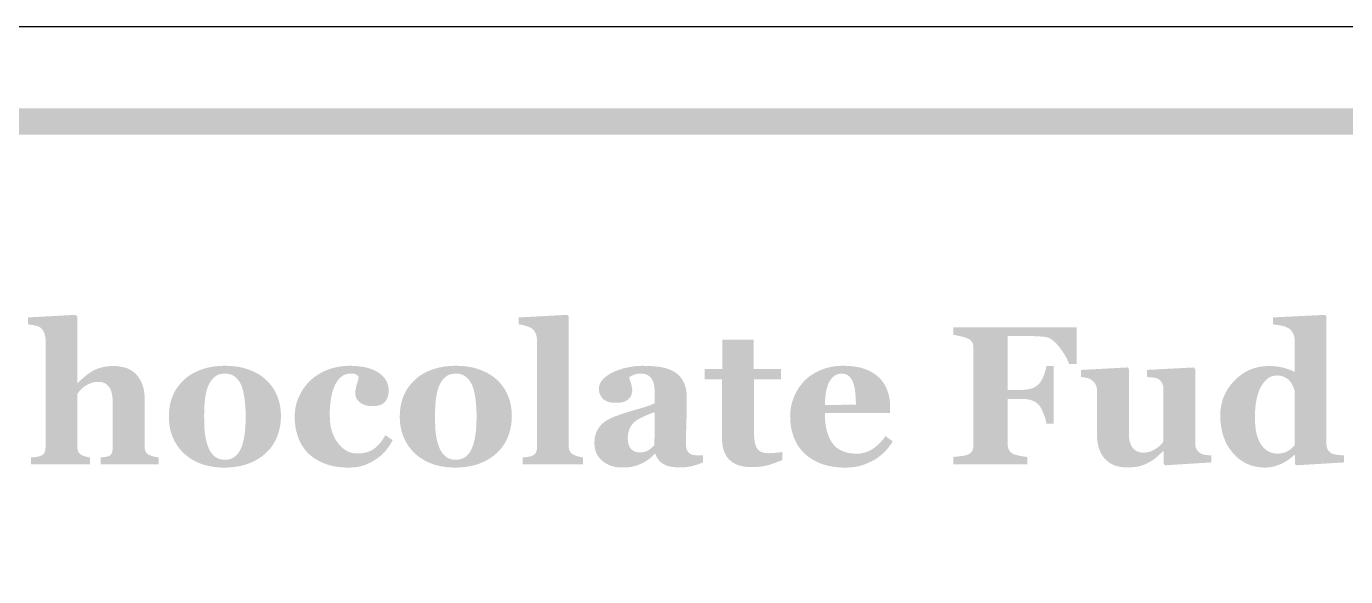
# Model space of a CAD drawing. Header units: millimetres. Extents: x 6 to 594, y 82 to 394.
# Drawn here: x 362.75 to 382.76, y 171.5 to 179.84 of the extents above; entities that cross this region are included whole.
import ezdxf

# ---------------------------------------------------------------- set-up
doc = ezdxf.new("R2010")
doc.units = ezdxf.units.MM
doc.layers.add('CUT', color=1, linetype='Continuous')
doc.layers.add('RASTER', color=7, linetype='Continuous')

msp = doc.modelspace()

# ---------------------------------------------------------------- hatches: boundary and pattern name
at = {"layer": 'RASTER'}
h = msp.add_hatch(color=7, dxfattribs=at)
h.paths.add_polyline_path([(347.2, 176.4), (347.234, 176.916), (347.338, 177.363), (347.509, 177.741), (347.75, 178.05), (348.059, 178.291), (348.438, 178.463), (348.884, 178.566), (349.4, 178.6), (406.6, 178.6), (407.116, 178.566), (407.563, 178.463), (407.941, 178.291), (408.25, 178.05), (408.491, 177.741), (408.663, 177.363), (408.766, 176.916), (408.8, 176.4), (408.8, 163.2), (408.766, 162.684), (408.662, 162.238), (408.491, 161.859), (408.25, 161.55), (407.941, 161.309), (407.563, 161.138), (407.116, 161.034), (406.6, 161), (349.4, 161), (348.884, 161.034), (348.438, 161.138), (348.059, 161.309), (347.75, 161.55), (347.509, 161.859), (347.338, 162.238), (347.234, 162.684), (347.2, 163.2)])
h.paths.add_polyline_path([(347.6, 176.4), (347.6, 163.2), (347.628, 162.778), (347.713, 162.413), (347.853, 162.103), (348.05, 161.85), (348.303, 161.653), (348.612, 161.513), (348.978, 161.428), (349.4, 161.4), (406.6, 161.4), (407.022, 161.428), (407.388, 161.513), (407.697, 161.653), (407.95, 161.85), (408.147, 162.103), (408.287, 162.413), (408.372, 162.778), (408.4, 163.2), (408.4, 176.4), (408.372, 176.822), (408.287, 177.188), (408.147, 177.497), (407.95, 177.75), (407.697, 177.947), (407.388, 178.088), (407.022, 178.172), (406.6, 178.2), (349.4, 178.2), (348.978, 178.172), (348.612, 178.088), (348.303, 177.947), (348.05, 177.75), (347.853, 177.497), (347.713, 177.188), (347.628, 176.822), (347.6, 176.4)])
for points in [[(364.76, 173.2), (363.878, 173.2), (363.878, 173.307), (363.886, 173.308), (363.893, 173.308), (363.902, 173.309), (363.91, 173.31), (363.919, 173.311), (363.928, 173.312), (363.937, 173.313), (363.947, 173.314), (363.957, 173.315), (363.966, 173.317), (363.974, 173.318), (363.981, 173.32), (363.988, 173.322), (363.995, 173.324), (364.001, 173.326), (364.006, 173.329), (364.013, 173.333), (364.02, 173.338), (364.026, 173.343), (364.032, 173.349), (364.037, 173.355), (364.041, 173.361), (364.045, 173.368), (364.049, 173.376), (364.052, 173.384), (364.054, 173.393), (364.056, 173.403), (364.058, 173.414), (364.06, 173.426), (364.061, 173.438), (364.061, 173.452), (364.061, 173.467), (364.061, 174.152), (364.06, 174.189), (364.058, 174.223), (364.053, 174.255), (364.047, 174.284), (364.039, 174.311), (364.03, 174.336), (364.018, 174.358), (364.005, 174.378), (363.99, 174.395), (363.974, 174.41), (363.956, 174.423), (363.937, 174.434), (363.916, 174.442), (363.894, 174.448), (363.87, 174.451), (363.844, 174.452), (363.83, 174.452), (363.816, 174.451), (363.802, 174.45), (363.788, 174.448), (363.774, 174.446), (363.761, 174.443), (363.748, 174.439), (363.735, 174.435), (363.723, 174.43), (363.71, 174.425), (363.698, 174.419), (363.685, 174.413), (363.673, 174.407), (363.661, 174.399), (363.649, 174.392), (363.636, 174.384), (363.626, 174.376), (363.616, 174.369), (363.607, 174.361), (363.598, 174.354), (363.59, 174.346), (363.582, 174.339), (363.575, 174.331), (363.568, 174.324), (363.562, 174.316), (363.556, 174.309), (363.55, 174.301), (363.545, 174.295), (363.539, 174.288), (363.534, 174.282), (363.53, 174.275), (363.525, 174.269), (363.525, 173.483), (363.525, 173.47), (363.526, 173.457), (363.527, 173.445), (363.528, 173.434), (363.53, 173.424), (363.533, 173.414), (363.535, 173.405), (363.538, 173.397), (363.542, 173.389), (363.546, 173.382), (363.552, 173.375), (363.557, 173.368), (363.564, 173.362), (363.571, 173.356), (363.579, 173.35), (363.588, 173.345), (363.594, 173.342), (363.6, 173.339), (363.607, 173.336), (363.614, 173.333), (363.621, 173.33), (363.629, 173.327), (363.637, 173.324), (363.646, 173.322), (363.655, 173.319), (363.664, 173.317), (363.673, 173.315), (363.681, 173.313), (363.69, 173.311), (363.699, 173.309), (363.707, 173.308), (363.716, 173.307), (363.716, 173.2), (362.825, 173.2), (362.825, 173.307), (362.834, 173.308), (362.844, 173.308), (362.853, 173.309), (362.862, 173.31), (362.872, 173.311), (362.881, 173.312), (362.89, 173.313), (362.899, 173.314), (362.908, 173.315), (362.916, 173.317), (362.925, 173.318), (362.933, 173.32), (362.941, 173.322), (362.948, 173.324), (362.956, 173.326), (362.963, 173.329), (362.974, 173.334), (362.984, 173.339), (362.994, 173.344), (363.002, 173.35), (363.01, 173.357), (363.016, 173.364), (363.022, 173.371), (363.026, 173.379), (363.03, 173.388), (363.034, 173.397), (363.037, 173.407), (363.039, 173.418), (363.041, 173.429), (363.042, 173.441), (363.043, 173.453), (363.043, 173.467), (363.043, 175.1), (363.043, 175.112), (363.042, 175.124), (363.04, 175.136), (363.038, 175.148), (363.035, 175.161), (363.031, 175.174), (363.026, 175.186), (363.021, 175.2), (363.015, 175.212), (363.009, 175.224), (363.002, 175.235), (362.995, 175.246), (362.987, 175.255), (362.978, 175.264), (362.969, 175.272), (362.96, 175.279), (362.952, 175.283), (362.943, 175.288), (362.934, 175.292), (362.924, 175.296), (362.913, 175.299), (362.901, 175.303), (362.888, 175.306), (362.875, 175.309), (362.861, 175.311), (362.848, 175.314), (362.835, 175.316), (362.822, 175.318), (362.81, 175.319), (362.798, 175.321), (362.786, 175.322), (362.775, 175.323), (362.775, 175.429), (363.503, 175.468), (363.525, 175.444), (363.525, 174.436), (363.531, 174.436), (363.545, 174.449), (363.558, 174.461), (363.571, 174.472), (363.584, 174.484), (363.596, 174.495), (363.608, 174.506), (363.62, 174.516), (363.631, 174.526), (363.643, 174.536), (363.655, 174.547), (363.668, 174.557), (363.681, 174.567), (363.695, 174.577), (363.709, 174.587), (363.725, 174.597), (363.74, 174.608), (363.755, 174.616), (363.77, 174.625), (363.786, 174.633), (363.803, 174.64), (363.821, 174.648), (363.84, 174.655), (363.861, 174.661), (363.882, 174.668), (363.904, 174.674), (363.926, 174.679), (363.949, 174.683), (363.972, 174.686), (363.996, 174.689), (364.02, 174.691), (364.045, 174.692), (364.07, 174.693), (364.128, 174.691), (364.181, 174.684), (364.231, 174.674), (364.278, 174.659), (364.321, 174.639), (364.36, 174.616), (364.395, 174.588), (364.427, 174.556), (364.455, 174.521), (364.479, 174.483), (364.5, 174.442), (364.516, 174.399), (364.529, 174.352), (364.539, 174.303), (364.544, 174.252), (364.546, 174.198), (364.546, 173.48), (364.546, 173.467), (364.547, 173.454), (364.548, 173.442), (364.55, 173.431), (364.552, 173.421), (364.555, 173.411), (364.558, 173.402), (364.562, 173.393), (364.567, 173.386), (364.572, 173.378), (364.578, 173.371), (364.585, 173.364), (364.593, 173.358), (364.602, 173.352), (364.612, 173.347), (364.622, 173.342), (364.629, 173.339), (364.636, 173.336), (364.643, 173.334), (364.65, 173.331), (364.658, 173.329), (364.665, 173.326), (364.673, 173.324), (364.681, 173.322), (364.689, 173.319), (364.698, 173.317), (364.707, 173.315), (364.717, 173.314), (364.727, 173.312), (364.737, 173.31), (364.749, 173.308), (364.76, 173.307)], [(371.195, 173.2), (370.277, 173.2), (370.277, 173.307), (370.286, 173.308), (370.296, 173.308), (370.305, 173.309), (370.314, 173.31), (370.323, 173.311), (370.333, 173.312), (370.342, 173.313), (370.351, 173.314), (370.359, 173.315), (370.368, 173.317), (370.376, 173.318), (370.384, 173.32), (370.392, 173.322), (370.4, 173.324), (370.407, 173.326), (370.414, 173.329), (370.426, 173.334), (370.436, 173.339), (370.445, 173.344), (370.454, 173.35), (370.461, 173.357), (370.468, 173.364), (370.473, 173.371), (370.478, 173.379), (370.482, 173.388), (370.485, 173.397), (370.488, 173.407), (370.491, 173.418), (370.493, 173.429), (370.494, 173.441), (370.495, 173.453), (370.495, 173.467), (370.495, 175.09), (370.495, 175.103), (370.493, 175.117), (370.492, 175.13), (370.489, 175.143), (370.486, 175.156), (370.482, 175.169), (370.477, 175.181), (370.472, 175.193), (370.466, 175.204), (370.46, 175.215), (370.453, 175.225), (370.446, 175.235), (370.438, 175.244), (370.429, 175.252), (370.421, 175.259), (370.411, 175.265), (370.404, 175.27), (370.395, 175.275), (370.385, 175.28), (370.375, 175.284), (370.363, 175.289), (370.351, 175.293), (370.337, 175.298), (370.323, 175.302), (370.308, 175.306), (370.294, 175.31), (370.28, 175.313), (370.267, 175.316), (370.254, 175.318), (370.242, 175.32), (370.23, 175.322), (370.218, 175.323), (370.218, 175.429), (370.955, 175.468), (370.977, 175.444), (370.977, 173.486), (370.977, 173.472), (370.978, 173.46), (370.979, 173.448), (370.982, 173.437), (370.984, 173.426), (370.988, 173.416), (370.991, 173.406), (370.996, 173.398), (371.001, 173.39), (371.007, 173.382), (371.013, 173.375), (371.021, 173.368), (371.029, 173.361), (371.038, 173.355), (371.047, 173.35), (371.057, 173.345), (371.065, 173.342), (371.072, 173.339), (371.08, 173.336), (371.087, 173.333), (371.095, 173.33), (371.103, 173.327), (371.111, 173.324), (371.119, 173.322), (371.127, 173.319), (371.136, 173.317), (371.145, 173.315), (371.154, 173.313), (371.164, 173.311), (371.174, 173.309), (371.184, 173.308), (371.195, 173.307)], [(378.676, 174.723), (378.563, 174.723), (378.552, 174.754), (378.538, 174.785), (378.522, 174.817), (378.504, 174.849), (378.485, 174.881), (378.463, 174.914), (378.439, 174.948), (378.413, 174.982), (378.386, 175.014), (378.36, 175.043), (378.334, 175.067), (378.308, 175.088), (378.283, 175.105), (378.258, 175.118), (378.233, 175.127), (378.209, 175.132), (378.197, 175.134), (378.185, 175.135), (378.172, 175.136), (378.157, 175.138), (378.142, 175.139), (378.126, 175.14), (378.109, 175.141), (378.092, 175.142), (378.073, 175.143), (378.056, 175.144), (378.038, 175.145), (378.021, 175.146), (378.005, 175.146), (377.988, 175.147), (377.972, 175.147), (377.957, 175.147), (377.633, 175.147), (377.633, 174.331), (377.84, 174.331), (377.861, 174.331), (377.882, 174.332), (377.902, 174.334), (377.922, 174.336), (377.94, 174.339), (377.958, 174.342), (377.975, 174.346), (377.992, 174.351), (378.008, 174.356), (378.023, 174.362), (378.038, 174.37), (378.053, 174.378), (378.067, 174.388), (378.08, 174.398), (378.094, 174.409), (378.106, 174.422), (378.115, 174.432), (378.124, 174.443), (378.133, 174.456), (378.142, 174.471), (378.151, 174.487), (378.16, 174.504), (378.169, 174.523), (378.177, 174.544), (378.185, 174.565), (378.193, 174.585), (378.199, 174.605), (378.205, 174.624), (378.21, 174.642), (378.214, 174.659), (378.217, 174.675), (378.219, 174.691), (378.33, 174.691), (378.33, 173.817), (378.219, 173.817), (378.217, 173.834), (378.214, 173.851), (378.21, 173.87), (378.205, 173.89), (378.199, 173.91), (378.191, 173.932), (378.183, 173.954), (378.174, 173.977), (378.164, 174), (378.155, 174.02), (378.146, 174.039), (378.137, 174.056), (378.129, 174.07), (378.121, 174.083), (378.113, 174.094), (378.106, 174.102), (378.095, 174.114), (378.083, 174.124), (378.071, 174.134), (378.058, 174.143), (378.044, 174.151), (378.029, 174.159), (378.014, 174.166), (377.998, 174.172), (377.981, 174.177), (377.963, 174.182), (377.945, 174.186), (377.925, 174.189), (377.905, 174.191), (377.884, 174.193), (377.862, 174.194), (377.84, 174.195), (377.633, 174.195), (377.633, 173.506), (377.633, 173.493), (377.634, 173.481), (377.636, 173.469), (377.638, 173.457), (377.641, 173.446), (377.644, 173.436), (377.648, 173.426), (377.653, 173.416), (377.658, 173.407), (377.665, 173.398), (377.673, 173.39), (377.682, 173.382), (377.692, 173.375), (377.703, 173.368), (377.715, 173.361), (377.728, 173.355), (377.737, 173.352), (377.746, 173.349), (377.756, 173.346), (377.767, 173.343), (377.778, 173.34), (377.79, 173.337), (377.803, 173.334), (377.817, 173.331), (377.831, 173.328), (377.845, 173.326), (377.859, 173.324), (377.873, 173.321), (377.887, 173.319), (377.901, 173.318), (377.915, 173.316), (377.929, 173.314), (377.929, 173.2), (376.808, 173.2), (376.808, 173.314), (376.819, 173.315), (376.831, 173.317), (376.844, 173.318), (376.858, 173.32), (376.872, 173.321), (376.888, 173.323), (376.904, 173.325), (376.921, 173.327), (376.938, 173.329), (376.954, 173.331), (376.968, 173.333), (376.981, 173.336), (376.992, 173.338), (377.003, 173.341), (377.012, 173.344), (377.019, 173.346), (377.032, 173.352), (377.044, 173.358), (377.054, 173.364), (377.064, 173.371), (377.073, 173.378), (377.08, 173.386), (377.087, 173.395), (377.093, 173.404), (377.097, 173.413), (377.102, 173.423), (377.105, 173.434), (377.108, 173.445), (377.11, 173.457), (377.112, 173.47), (377.113, 173.483), (377.113, 173.497), (377.113, 174.964), (377.113, 174.976), (377.112, 174.988), (377.11, 174.999), (377.108, 175.01), (377.106, 175.021), (377.103, 175.031), (377.099, 175.041), (377.095, 175.051), (377.09, 175.06), (377.083, 175.069), (377.076, 175.077), (377.067, 175.085), (377.057, 175.093), (377.045, 175.1), (377.033, 175.107), (377.019, 175.113), (377.009, 175.117), (376.997, 175.122), (376.985, 175.126), (376.972, 175.13), (376.958, 175.134), (376.943, 175.138), (376.927, 175.142), (376.911, 175.145), (376.895, 175.149), (376.879, 175.152), (376.865, 175.155), (376.852, 175.157), (376.839, 175.16), (376.828, 175.162), (376.818, 175.163), (376.808, 175.164), (376.808, 175.279), (378.676, 175.279)], [(374.213, 173.267), (374.189, 173.257), (374.165, 173.247), (374.14, 173.238), (374.116, 173.228), (374.09, 173.219), (374.065, 173.21), (374.038, 173.202), (374.012, 173.193), (373.984, 173.186), (373.956, 173.179), (373.925, 173.173), (373.893, 173.169), (373.86, 173.165), (373.825, 173.163), (373.789, 173.161), (373.751, 173.16), (373.696, 173.162), (373.644, 173.167), (373.596, 173.176), (373.552, 173.188), (373.512, 173.204), (373.475, 173.223), (373.442, 173.246), (373.412, 173.272), (373.386, 173.301), (373.364, 173.333), (373.345, 173.369), (373.329, 173.407), (373.317, 173.448), (373.308, 173.492), (373.303, 173.54), (373.302, 173.59), (373.302, 174.489), (373.038, 174.489), (373.038, 174.647), (373.307, 174.647), (373.307, 175.091), (373.783, 175.091), (373.783, 174.647), (374.194, 174.647), (374.194, 174.489), (373.786, 174.489), (373.786, 173.686), (373.787, 173.645), (373.789, 173.607), (373.793, 173.572), (373.798, 173.54), (373.805, 173.511), (373.813, 173.485), (373.823, 173.463), (373.834, 173.443), (373.847, 173.426), (373.863, 173.412), (373.88, 173.399), (373.9, 173.389), (373.923, 173.381), (373.948, 173.376), (373.975, 173.373), (374.005, 173.371), (374.015, 173.371), (374.026, 173.372), (374.039, 173.372), (374.052, 173.373), (374.066, 173.374), (374.081, 173.375), (374.097, 173.376), (374.115, 173.377), (374.131, 173.379), (374.147, 173.38), (374.161, 173.382), (374.174, 173.383), (374.186, 173.385), (374.196, 173.387), (374.205, 173.389), (374.213, 173.39)], [(367.638, 173.153), (367.588, 173.154), (367.54, 173.157), (367.492, 173.161), (367.447, 173.168), (367.403, 173.176), (367.36, 173.186), (367.319, 173.199), (367.279, 173.212), (367.241, 173.228), (367.204, 173.245), (367.17, 173.263), (367.137, 173.283), (367.105, 173.303), (367.076, 173.326), (367.048, 173.349), (367.022, 173.374), (366.997, 173.401), (366.974, 173.429), (366.953, 173.458), (366.933, 173.488), (366.915, 173.519), (366.899, 173.552), (366.884, 173.585), (366.871, 173.62), (366.859, 173.656), (366.849, 173.693), (366.84, 173.73), (366.833, 173.769), (366.828, 173.808), (366.824, 173.848), (366.822, 173.888), (366.821, 173.929), (366.822, 173.967), (366.825, 174.005), (366.83, 174.042), (366.836, 174.078), (366.845, 174.114), (366.855, 174.15), (366.868, 174.185), (366.882, 174.22), (366.898, 174.253), (366.915, 174.286), (366.934, 174.318), (366.953, 174.349), (366.975, 174.378), (366.997, 174.407), (367.021, 174.435), (367.047, 174.461), (367.074, 174.487), (367.103, 174.512), (367.134, 174.535), (367.167, 174.557), (367.201, 174.578), (367.236, 174.597), (367.274, 174.615), (367.313, 174.632), (367.353, 174.647), (367.394, 174.66), (367.436, 174.671), (367.48, 174.68), (367.524, 174.687), (367.569, 174.692), (367.616, 174.695), (367.663, 174.696), (367.729, 174.694), (367.791, 174.689), (367.85, 174.681), (367.905, 174.67), (367.956, 174.656), (368.004, 174.638), (368.049, 174.618), (368.09, 174.594), (368.126, 174.567), (368.158, 174.538), (368.185, 174.507), (368.207, 174.474), (368.224, 174.439), (368.237, 174.401), (368.244, 174.361), (368.246, 174.319), (368.245, 174.293), (368.243, 174.269), (368.239, 174.246), (368.232, 174.224), (368.225, 174.203), (368.215, 174.184), (368.204, 174.166), (368.191, 174.149), (368.175, 174.134), (368.158, 174.121), (368.138, 174.11), (368.115, 174.101), (368.09, 174.094), (368.062, 174.089), (368.032, 174.086), (367.999, 174.085), (367.972, 174.086), (367.946, 174.088), (367.921, 174.092), (367.898, 174.098), (367.875, 174.105), (367.854, 174.114), (367.834, 174.125), (367.815, 174.138), (367.798, 174.151), (367.783, 174.166), (367.77, 174.182), (367.759, 174.198), (367.751, 174.216), (367.746, 174.235), (367.742, 174.254), (367.741, 174.275), (367.741, 174.293), (367.742, 174.311), (367.744, 174.329), (367.747, 174.347), (367.75, 174.364), (367.754, 174.382), (367.759, 174.4), (367.764, 174.417), (367.77, 174.434), (367.775, 174.45), (367.779, 174.465), (367.783, 174.479), (367.786, 174.492), (367.789, 174.504), (367.791, 174.515), (367.792, 174.524), (367.788, 174.531), (367.784, 174.537), (367.779, 174.542), (367.774, 174.547), (367.769, 174.552), (367.763, 174.557), (367.757, 174.561), (367.751, 174.565), (367.745, 174.568), (367.737, 174.571), (367.729, 174.573), (367.719, 174.575), (367.709, 174.576), (367.698, 174.578), (367.686, 174.578), (367.674, 174.578), (367.657, 174.578), (367.641, 174.576), (367.626, 174.574), (367.611, 174.571), (367.596, 174.566), (367.581, 174.561), (367.567, 174.555), (367.553, 174.548), (367.54, 174.539), (367.527, 174.529), (367.514, 174.518), (367.501, 174.505), (367.489, 174.491), (367.476, 174.475), (367.464, 174.458), (367.452, 174.439), (367.441, 174.42), (367.431, 174.4), (367.421, 174.377), (367.412, 174.354), (367.403, 174.328), (367.395, 174.301), (367.387, 174.273), (367.38, 174.243), (367.374, 174.211), (367.368, 174.178), (367.363, 174.144), (367.36, 174.107), (367.357, 174.07), (367.354, 174.03), (367.353, 173.99), (367.353, 173.947), (367.355, 173.883), (367.36, 173.823), (367.37, 173.766), (367.383, 173.712), (367.401, 173.661), (367.422, 173.613), (367.446, 173.568), (367.475, 173.527), (367.506, 173.489), (367.539, 173.457), (367.574, 173.429), (367.609, 173.407), (367.647, 173.389), (367.685, 173.377), (367.726, 173.369), (367.767, 173.367), (367.807, 173.368), (367.844, 173.372), (367.88, 173.377), (367.913, 173.385), (367.945, 173.395), (367.974, 173.408), (368.001, 173.423), (368.026, 173.44), (368.05, 173.459), (368.073, 173.48), (368.095, 173.502), (368.117, 173.527), (368.138, 173.554), (368.158, 173.582), (368.178, 173.613), (368.197, 173.645), (368.306, 173.569), (368.295, 173.547), (368.283, 173.525), (368.27, 173.504), (368.257, 173.484), (368.243, 173.463), (368.228, 173.444), (368.213, 173.425), (368.198, 173.406), (368.182, 173.388), (368.165, 173.37), (368.147, 173.353), (368.129, 173.336), (368.11, 173.32), (368.09, 173.304), (368.069, 173.289), (368.047, 173.275), (368.024, 173.26), (368.001, 173.247), (367.977, 173.234), (367.954, 173.222), (367.931, 173.211), (367.907, 173.201), (367.883, 173.192), (367.86, 173.184), (367.835, 173.177), (367.81, 173.17), (367.784, 173.165), (367.757, 173.161), (367.729, 173.157), (367.699, 173.155), (367.669, 173.154), (367.638, 173.153)], [(380.718, 173.231), (380.019, 173.188), (379.997, 173.209), (379.997, 173.401), (379.989, 173.401), (379.976, 173.389), (379.964, 173.378), (379.951, 173.367), (379.939, 173.356), (379.927, 173.345), (379.915, 173.334), (379.903, 173.323), (379.891, 173.312), (379.879, 173.301), (379.866, 173.291), (379.853, 173.281), (379.839, 173.271), (379.824, 173.261), (379.809, 173.252), (379.794, 173.243), (379.778, 173.234), (379.759, 173.224), (379.741, 173.215), (379.723, 173.207), (379.705, 173.199), (379.687, 173.192), (379.67, 173.186), (379.653, 173.18), (379.636, 173.175), (379.619, 173.171), (379.599, 173.167), (379.578, 173.163), (379.554, 173.161), (379.529, 173.159), (379.502, 173.157), (379.473, 173.156), (379.442, 173.156), (379.388, 173.158), (379.338, 173.164), (379.291, 173.175), (379.247, 173.189), (379.206, 173.208), (379.168, 173.231), (379.134, 173.258), (379.103, 173.289), (379.075, 173.324), (379.051, 173.363), (379.031, 173.405), (379.015, 173.45), (379.002, 173.499), (378.992, 173.551), (378.987, 173.607), (378.985, 173.666), (378.985, 174.325), (378.985, 174.339), (378.984, 174.352), (378.982, 174.365), (378.98, 174.377), (378.977, 174.388), (378.973, 174.399), (378.968, 174.409), (378.963, 174.418), (378.957, 174.427), (378.951, 174.435), (378.945, 174.444), (378.938, 174.452), (378.93, 174.46), (378.922, 174.467), (378.913, 174.475), (378.905, 174.482), (378.897, 174.487), (378.889, 174.492), (378.88, 174.496), (378.871, 174.501), (378.861, 174.504), (378.851, 174.508), (378.84, 174.511), (378.828, 174.513), (378.817, 174.516), (378.805, 174.518), (378.794, 174.519), (378.784, 174.521), (378.773, 174.523), (378.763, 174.524), (378.753, 174.525), (378.743, 174.526), (378.743, 174.633), (379.454, 174.671), (379.47, 174.649), (379.47, 173.675), (379.471, 173.638), (379.474, 173.604), (379.478, 173.573), (379.484, 173.544), (379.493, 173.517), (379.503, 173.493), (379.514, 173.471), (379.528, 173.452), (379.543, 173.435), (379.559, 173.421), (379.577, 173.408), (379.596, 173.398), (379.617, 173.39), (379.639, 173.385), (379.662, 173.381), (379.687, 173.38), (379.712, 173.381), (379.737, 173.384), (379.762, 173.388), (379.785, 173.394), (379.808, 173.401), (379.831, 173.411), (379.853, 173.422), (379.874, 173.434), (379.894, 173.448), (379.912, 173.462), (379.929, 173.476), (379.945, 173.49), (379.96, 173.505), (379.973, 173.52), (379.984, 173.535), (379.994, 173.55), (379.994, 174.34), (379.994, 174.352), (379.993, 174.364), (379.992, 174.376), (379.99, 174.387), (379.987, 174.398), (379.984, 174.409), (379.98, 174.419), (379.975, 174.429), (379.97, 174.439), (379.965, 174.448), (379.959, 174.457), (379.952, 174.465), (379.945, 174.473), (379.937, 174.48), (379.929, 174.487), (379.92, 174.493), (379.913, 174.498), (379.905, 174.502), (379.897, 174.505), (379.888, 174.508), (379.878, 174.511), (379.867, 174.513), (379.856, 174.515), (379.844, 174.517), (379.832, 174.518), (379.82, 174.52), (379.807, 174.521), (379.795, 174.522), (379.782, 174.523), (379.769, 174.524), (379.757, 174.525), (379.744, 174.526), (379.744, 174.633), (380.454, 174.671), (380.476, 174.649), (380.476, 173.518), (380.477, 173.505), (380.478, 173.493), (380.479, 173.482), (380.481, 173.47), (380.484, 173.46), (380.488, 173.45), (380.492, 173.44), (380.497, 173.431), (380.502, 173.422), (380.508, 173.413), (380.515, 173.405), (380.522, 173.398), (380.53, 173.39), (380.538, 173.383), (380.547, 173.376), (380.557, 173.37), (380.564, 173.366), (380.572, 173.362), (380.58, 173.358), (380.589, 173.355), (380.598, 173.352), (380.608, 173.35), (380.618, 173.348), (380.629, 173.346), (380.641, 173.344), (380.652, 173.343), (380.663, 173.342), (380.674, 173.34), (380.685, 173.34), (380.696, 173.339), (380.707, 173.338), (380.718, 173.338)]]:
    msp.add_hatch(color=7, dxfattribs=at).paths.add_polyline_path(points)
h = msp.add_hatch(color=7, dxfattribs=at)
h.paths.add_polyline_path([(382.731, 173.231), (382.009, 173.188), (381.987, 173.209), (381.987, 173.344), (381.976, 173.346), (381.958, 173.327), (381.937, 173.309), (381.915, 173.291), (381.892, 173.274), (381.867, 173.257), (381.84, 173.241), (381.812, 173.226), (381.782, 173.211), (381.752, 173.197), (381.721, 173.186), (381.69, 173.176), (381.659, 173.168), (381.628, 173.161), (381.598, 173.157), (381.566, 173.154), (381.535, 173.153), (381.463, 173.157), (381.394, 173.167), (381.328, 173.184), (381.266, 173.208), (381.206, 173.239), (381.15, 173.277), (381.097, 173.321), (381.048, 173.373), (381.003, 173.43), (380.964, 173.491), (380.931, 173.556), (380.904, 173.625), (380.883, 173.698), (380.868, 173.775), (380.859, 173.856), (380.856, 173.941), (380.859, 174.017), (380.869, 174.09), (380.886, 174.161), (380.909, 174.228), (380.94, 174.293), (380.976, 174.355), (381.02, 174.415), (381.07, 174.471), (381.125, 174.523), (381.183, 174.568), (381.244, 174.606), (381.307, 174.637), (381.374, 174.662), (381.443, 174.679), (381.515, 174.689), (381.59, 174.693), (381.619, 174.692), (381.649, 174.691), (381.678, 174.689), (381.706, 174.686), (381.734, 174.682), (381.762, 174.677), (381.789, 174.672), (381.815, 174.666), (381.841, 174.659), (381.865, 174.651), (381.888, 174.644), (381.91, 174.636), (381.93, 174.628), (381.949, 174.62), (381.967, 174.611), (381.984, 174.602), (381.984, 175.081), (381.983, 175.094), (381.982, 175.108), (381.981, 175.121), (381.978, 175.133), (381.975, 175.146), (381.971, 175.158), (381.967, 175.171), (381.962, 175.183), (381.956, 175.194), (381.95, 175.205), (381.943, 175.215), (381.936, 175.225), (381.928, 175.234), (381.92, 175.242), (381.912, 175.25), (381.903, 175.257), (381.891, 175.264), (381.879, 175.272), (381.866, 175.278), (381.852, 175.284), (381.837, 175.29), (381.822, 175.295), (381.806, 175.299), (381.79, 175.303), (381.773, 175.306), (381.755, 175.309), (381.738, 175.312), (381.721, 175.315), (381.704, 175.317), (381.687, 175.319), (381.67, 175.321), (381.653, 175.323), (381.653, 175.429), (382.444, 175.468), (382.466, 175.444), (382.466, 173.524), (382.466, 173.51), (382.467, 173.497), (382.468, 173.484), (382.47, 173.472), (382.473, 173.461), (382.476, 173.45), (382.48, 173.44), (382.484, 173.43), (382.489, 173.421), (382.494, 173.412), (382.501, 173.404), (382.508, 173.396), (382.516, 173.389), (382.524, 173.382), (382.533, 173.376), (382.543, 173.37), (382.551, 173.366), (382.56, 173.362), (382.57, 173.359), (382.581, 173.356), (382.593, 173.353), (382.605, 173.351), (382.619, 173.348), (382.633, 173.346), (382.648, 173.345), (382.662, 173.343), (382.675, 173.342), (382.687, 173.341), (382.699, 173.34), (382.71, 173.339), (382.721, 173.338), (382.731, 173.338)])
h.paths.add_polyline_path([(381.984, 173.492), (381.984, 174.319), (381.981, 174.328), (381.978, 174.336), (381.975, 174.345), (381.971, 174.355), (381.968, 174.364), (381.964, 174.374), (381.96, 174.384), (381.955, 174.394), (381.95, 174.404), (381.945, 174.414), (381.939, 174.424), (381.933, 174.434), (381.927, 174.443), (381.92, 174.453), (381.912, 174.462), (381.905, 174.471), (381.897, 174.479), (381.889, 174.486), (381.88, 174.494), (381.87, 174.5), (381.86, 174.507), (381.849, 174.514), (381.838, 174.52), (381.826, 174.526), (381.814, 174.531), (381.801, 174.536), (381.788, 174.54), (381.774, 174.543), (381.76, 174.546), (381.746, 174.548), (381.731, 174.549), (381.716, 174.549), (381.68, 174.547), (381.646, 174.539), (381.613, 174.526), (381.582, 174.508), (381.553, 174.484), (381.526, 174.456), (381.5, 174.422), (381.475, 174.384), (381.453, 174.34), (381.434, 174.292), (381.418, 174.24), (381.405, 174.184), (381.395, 174.123), (381.387, 174.059), (381.383, 173.99), (381.382, 173.916), (381.382, 173.887), (381.383, 173.858), (381.384, 173.831), (381.386, 173.804), (381.388, 173.777), (381.391, 173.752), (381.394, 173.727), (381.398, 173.703), (381.403, 173.68), (381.408, 173.657), (381.415, 173.635), (381.422, 173.613), (381.43, 173.592), (381.438, 173.571), (381.448, 173.551), (381.458, 173.531), (381.469, 173.512), (381.481, 173.494), (381.493, 173.478), (381.506, 173.462), (381.52, 173.447), (381.535, 173.434), (381.551, 173.421), (381.567, 173.409), (381.584, 173.399), (381.602, 173.39), (381.621, 173.383), (381.64, 173.377), (381.661, 173.372), (381.682, 173.368), (381.704, 173.366), (381.727, 173.366), (381.749, 173.366), (381.77, 173.368), (381.79, 173.37), (381.809, 173.374), (381.827, 173.379), (381.844, 173.385), (381.86, 173.392), (381.875, 173.4), (381.89, 173.409), (381.904, 173.419), (381.918, 173.429), (381.932, 173.44), (381.945, 173.452), (381.958, 173.464), (381.971, 173.478), (381.984, 173.492)])
h = msp.add_hatch(color=7, dxfattribs=at)
h.paths.add_polyline_path([(366.39, 174.48), (366.417, 174.454), (366.441, 174.427), (366.464, 174.399), (366.486, 174.369), (366.506, 174.338), (366.524, 174.306), (366.541, 174.273), (366.556, 174.239), (366.569, 174.203), (366.581, 174.167), (366.591, 174.13), (366.599, 174.092), (366.605, 174.054), (366.609, 174.014), (366.612, 173.975), (366.613, 173.934), (366.612, 173.894), (366.61, 173.854), (366.605, 173.815), (366.599, 173.776), (366.591, 173.738), (366.581, 173.7), (366.57, 173.663), (366.557, 173.627), (366.542, 173.592), (366.525, 173.557), (366.507, 173.525), (366.487, 173.493), (366.466, 173.463), (366.443, 173.434), (366.418, 173.406), (366.392, 173.38), (366.362, 173.354), (366.331, 173.328), (366.299, 173.305), (366.265, 173.283), (366.23, 173.263), (366.193, 173.244), (366.155, 173.227), (366.116, 173.212), (366.075, 173.198), (366.033, 173.186), (365.989, 173.176), (365.944, 173.168), (365.897, 173.161), (365.849, 173.157), (365.8, 173.154), (365.749, 173.153), (365.705, 173.154), (365.661, 173.156), (365.619, 173.16), (365.577, 173.166), (365.537, 173.173), (365.497, 173.182), (365.458, 173.192), (365.42, 173.204), (365.383, 173.218), (365.347, 173.233), (365.312, 173.25), (365.278, 173.268), (365.246, 173.289), (365.214, 173.31), (365.184, 173.333), (365.154, 173.358), (365.127, 173.383), (365.101, 173.41), (365.077, 173.438), (365.054, 173.468), (365.033, 173.499), (365.013, 173.531), (364.995, 173.565), (364.978, 173.601), (364.963, 173.637), (364.95, 173.675), (364.939, 173.714), (364.93, 173.754), (364.923, 173.794), (364.918, 173.836), (364.915, 173.879), (364.914, 173.924), (364.915, 173.967), (364.917, 174.009), (364.922, 174.05), (364.928, 174.09), (364.936, 174.128), (364.946, 174.165), (364.957, 174.202), (364.97, 174.236), (364.985, 174.27), (365.002, 174.303), (365.02, 174.335), (365.041, 174.366), (365.063, 174.396), (365.087, 174.425), (365.112, 174.453), (365.139, 174.48), (365.167, 174.505), (365.197, 174.529), (365.228, 174.551), (365.26, 174.571), (365.295, 174.59), (365.33, 174.608), (365.368, 174.624), (365.407, 174.639), (365.447, 174.652), (365.489, 174.664), (365.531, 174.674), (365.575, 174.682), (365.62, 174.688), (365.666, 174.692), (365.713, 174.695), (365.762, 174.696), (365.812, 174.695), (365.861, 174.692), (365.909, 174.688), (365.955, 174.682), (365.999, 174.674), (366.042, 174.664), (366.083, 174.652), (366.123, 174.639), (366.161, 174.624), (366.198, 174.608), (366.234, 174.59), (366.268, 174.571), (366.301, 174.551), (366.332, 174.529), (366.362, 174.505), (366.39, 174.48)])
h.paths.add_polyline_path([(366.015, 173.465), (366.023, 173.486), (366.03, 173.508), (366.037, 173.532), (366.043, 173.556), (366.049, 173.581), (366.054, 173.608), (366.059, 173.636), (366.063, 173.664), (366.067, 173.694), (366.07, 173.725), (366.072, 173.758), (366.075, 173.791), (366.076, 173.826), (366.077, 173.862), (366.078, 173.899), (366.078, 173.937), (366.078, 173.963), (366.077, 173.99), (366.076, 174.018), (366.075, 174.047), (366.073, 174.076), (366.07, 174.107), (366.067, 174.139), (366.064, 174.171), (366.06, 174.203), (366.055, 174.234), (366.051, 174.262), (366.045, 174.289), (366.04, 174.314), (366.034, 174.338), (366.027, 174.359), (366.02, 174.379), (366.011, 174.402), (366.001, 174.423), (365.99, 174.443), (365.978, 174.462), (365.965, 174.479), (365.952, 174.495), (365.938, 174.51), (365.922, 174.524), (365.906, 174.537), (365.889, 174.547), (365.871, 174.556), (365.852, 174.564), (365.832, 174.57), (365.81, 174.574), (365.788, 174.576), (365.765, 174.577), (365.74, 174.576), (365.715, 174.573), (365.693, 174.569), (365.671, 174.563), (365.651, 174.555), (365.632, 174.545), (365.615, 174.533), (365.599, 174.52), (365.584, 174.505), (365.569, 174.489), (365.556, 174.472), (365.544, 174.454), (365.532, 174.435), (365.521, 174.415), (365.512, 174.394), (365.503, 174.372), (365.495, 174.351), (365.488, 174.328), (365.482, 174.305), (365.477, 174.281), (365.472, 174.256), (365.467, 174.231), (365.463, 174.204), (365.46, 174.176), (365.457, 174.148), (365.455, 174.12), (365.453, 174.091), (365.451, 174.062), (365.45, 174.033), (365.449, 174.003), (365.449, 173.973), (365.448, 173.943), (365.449, 173.904), (365.449, 173.866), (365.45, 173.831), (365.451, 173.797), (365.452, 173.765), (365.454, 173.734), (365.456, 173.705), (365.459, 173.678), (365.462, 173.652), (365.466, 173.626), (365.471, 173.6), (365.476, 173.573), (365.483, 173.547), (365.491, 173.521), (365.499, 173.494), (365.509, 173.468), (365.517, 173.446), (365.527, 173.425), (365.538, 173.405), (365.55, 173.387), (365.562, 173.369), (365.576, 173.353), (365.59, 173.338), (365.605, 173.325), (365.621, 173.312), (365.639, 173.301), (365.657, 173.292), (365.677, 173.285), (365.697, 173.279), (365.719, 173.275), (365.741, 173.273), (365.765, 173.272), (365.786, 173.273), (365.807, 173.275), (365.827, 173.279), (365.847, 173.284), (365.865, 173.291), (365.883, 173.299), (365.9, 173.309), (365.916, 173.321), (365.931, 173.334), (365.946, 173.348), (365.959, 173.364), (365.972, 173.381), (365.984, 173.4), (365.995, 173.42), (366.006, 173.442), (366.015, 173.465)])
h = msp.add_hatch(color=7, dxfattribs=at)
h.paths.add_polyline_path([(369.891, 174.48), (369.918, 174.454), (369.942, 174.427), (369.965, 174.399), (369.987, 174.369), (370.007, 174.338), (370.025, 174.306), (370.042, 174.273), (370.057, 174.239), (370.07, 174.203), (370.082, 174.167), (370.092, 174.13), (370.1, 174.092), (370.106, 174.054), (370.11, 174.014), (370.113, 173.975), (370.114, 173.934), (370.113, 173.894), (370.11, 173.854), (370.106, 173.815), (370.1, 173.776), (370.092, 173.738), (370.082, 173.7), (370.071, 173.663), (370.058, 173.627), (370.043, 173.592), (370.026, 173.557), (370.008, 173.525), (369.988, 173.493), (369.967, 173.463), (369.944, 173.434), (369.919, 173.406), (369.893, 173.38), (369.863, 173.354), (369.832, 173.328), (369.8, 173.305), (369.766, 173.283), (369.731, 173.263), (369.694, 173.244), (369.656, 173.227), (369.617, 173.212), (369.576, 173.198), (369.534, 173.186), (369.49, 173.176), (369.445, 173.168), (369.398, 173.161), (369.35, 173.157), (369.301, 173.154), (369.25, 173.153), (369.206, 173.154), (369.162, 173.156), (369.12, 173.16), (369.078, 173.166), (369.038, 173.173), (368.998, 173.182), (368.959, 173.192), (368.921, 173.204), (368.884, 173.218), (368.848, 173.233), (368.813, 173.25), (368.779, 173.268), (368.747, 173.289), (368.715, 173.31), (368.684, 173.333), (368.655, 173.358), (368.628, 173.383), (368.602, 173.41), (368.578, 173.438), (368.555, 173.468), (368.534, 173.499), (368.514, 173.531), (368.496, 173.565), (368.479, 173.601), (368.464, 173.637), (368.451, 173.675), (368.44, 173.714), (368.431, 173.754), (368.424, 173.794), (368.419, 173.836), (368.416, 173.879), (368.415, 173.924), (368.416, 173.967), (368.418, 174.009), (368.423, 174.05), (368.429, 174.09), (368.437, 174.128), (368.447, 174.165), (368.458, 174.202), (368.471, 174.236), (368.486, 174.27), (368.503, 174.303), (368.521, 174.335), (368.542, 174.366), (368.564, 174.396), (368.588, 174.425), (368.613, 174.453), (368.64, 174.48), (368.668, 174.505), (368.698, 174.529), (368.729, 174.551), (368.761, 174.571), (368.796, 174.59), (368.831, 174.608), (368.869, 174.624), (368.908, 174.639), (368.948, 174.652), (368.99, 174.664), (369.032, 174.674), (369.076, 174.682), (369.121, 174.688), (369.167, 174.692), (369.214, 174.695), (369.263, 174.696), (369.313, 174.695), (369.362, 174.692), (369.41, 174.688), (369.456, 174.682), (369.5, 174.674), (369.543, 174.664), (369.584, 174.652), (369.624, 174.639), (369.662, 174.624), (369.699, 174.608), (369.735, 174.59), (369.769, 174.571), (369.802, 174.551), (369.833, 174.529), (369.863, 174.505), (369.891, 174.48)])
h.paths.add_polyline_path([(369.516, 173.465), (369.524, 173.486), (369.531, 173.508), (369.538, 173.532), (369.544, 173.556), (369.55, 173.581), (369.555, 173.608), (369.56, 173.636), (369.564, 173.664), (369.568, 173.694), (369.571, 173.725), (369.573, 173.758), (369.576, 173.791), (369.577, 173.826), (369.578, 173.862), (369.579, 173.899), (369.579, 173.937), (369.579, 173.963), (369.578, 173.99), (369.577, 174.018), (369.576, 174.047), (369.574, 174.076), (369.571, 174.107), (369.568, 174.139), (369.565, 174.171), (369.561, 174.203), (369.556, 174.234), (369.552, 174.262), (369.546, 174.289), (369.541, 174.314), (369.534, 174.338), (369.528, 174.359), (369.521, 174.379), (369.512, 174.402), (369.501, 174.423), (369.491, 174.443), (369.479, 174.462), (369.466, 174.479), (369.453, 174.495), (369.438, 174.51), (369.423, 174.524), (369.407, 174.537), (369.39, 174.547), (369.372, 174.556), (369.353, 174.564), (369.333, 174.57), (369.311, 174.574), (369.289, 174.576), (369.266, 174.577), (369.241, 174.576), (369.216, 174.573), (369.194, 174.569), (369.172, 174.563), (369.152, 174.555), (369.133, 174.545), (369.116, 174.533), (369.1, 174.52), (369.084, 174.505), (369.07, 174.489), (369.057, 174.472), (369.044, 174.454), (369.033, 174.435), (369.022, 174.415), (369.013, 174.394), (369.004, 174.372), (368.996, 174.351), (368.989, 174.328), (368.983, 174.305), (368.978, 174.281), (368.973, 174.256), (368.968, 174.231), (368.964, 174.204), (368.961, 174.176), (368.958, 174.148), (368.956, 174.12), (368.954, 174.091), (368.952, 174.062), (368.951, 174.033), (368.95, 174.003), (368.95, 173.973), (368.949, 173.943), (368.95, 173.904), (368.95, 173.866), (368.951, 173.831), (368.952, 173.797), (368.953, 173.765), (368.955, 173.734), (368.957, 173.705), (368.96, 173.678), (368.963, 173.652), (368.967, 173.626), (368.972, 173.6), (368.977, 173.573), (368.984, 173.547), (368.992, 173.521), (369, 173.494), (369.01, 173.468), (369.018, 173.446), (369.028, 173.425), (369.039, 173.405), (369.051, 173.387), (369.063, 173.369), (369.077, 173.353), (369.091, 173.338), (369.106, 173.325), (369.122, 173.312), (369.14, 173.301), (369.158, 173.292), (369.178, 173.285), (369.198, 173.279), (369.22, 173.275), (369.242, 173.273), (369.266, 173.272), (369.287, 173.273), (369.308, 173.275), (369.328, 173.279), (369.348, 173.284), (369.366, 173.291), (369.384, 173.299), (369.401, 173.309), (369.417, 173.321), (369.432, 173.334), (369.447, 173.348), (369.46, 173.364), (369.473, 173.381), (369.485, 173.4), (369.496, 173.42), (369.507, 173.442), (369.516, 173.465)])
h = msp.add_hatch(color=7, dxfattribs=at)
h.paths.add_polyline_path([(373.01, 173.231), (372.994, 173.224), (372.976, 173.217), (372.958, 173.211), (372.94, 173.204), (372.92, 173.198), (372.9, 173.191), (372.879, 173.185), (372.858, 173.179), (372.836, 173.174), (372.813, 173.169), (372.79, 173.165), (372.767, 173.162), (372.744, 173.159), (372.72, 173.158), (372.696, 173.156), (372.672, 173.156), (372.628, 173.157), (372.587, 173.159), (372.55, 173.164), (372.515, 173.169), (372.484, 173.177), (372.455, 173.186), (372.429, 173.197), (372.406, 173.21), (372.386, 173.224), (372.367, 173.239), (372.35, 173.256), (372.335, 173.275), (372.321, 173.294), (372.31, 173.316), (372.299, 173.338), (372.291, 173.363), (372.282, 173.363), (372.27, 173.35), (372.257, 173.339), (372.245, 173.327), (372.233, 173.316), (372.221, 173.306), (372.209, 173.296), (372.198, 173.287), (372.186, 173.278), (372.174, 173.269), (372.163, 173.261), (372.151, 173.253), (372.138, 173.245), (372.126, 173.238), (372.113, 173.231), (372.1, 173.224), (372.087, 173.218), (372.07, 173.21), (372.053, 173.203), (372.036, 173.196), (372.02, 173.19), (372.003, 173.184), (371.987, 173.179), (371.971, 173.174), (371.955, 173.17), (371.938, 173.166), (371.92, 173.163), (371.9, 173.161), (371.878, 173.158), (371.855, 173.157), (371.831, 173.156), (371.804, 173.155), (371.777, 173.155), (371.735, 173.156), (371.695, 173.161), (371.656, 173.169), (371.619, 173.18), (371.584, 173.194), (371.55, 173.211), (371.517, 173.231), (371.487, 173.255), (371.458, 173.281), (371.434, 173.309), (371.413, 173.339), (371.396, 173.372), (371.383, 173.406), (371.374, 173.442), (371.368, 173.48), (371.366, 173.521), (371.367, 173.544), (371.368, 173.567), (371.37, 173.588), (371.373, 173.609), (371.377, 173.629), (371.381, 173.648), (371.387, 173.666), (371.393, 173.683), (371.4, 173.699), (371.407, 173.715), (371.416, 173.73), (371.425, 173.745), (371.434, 173.76), (371.445, 173.774), (371.456, 173.788), (371.468, 173.801), (371.479, 173.812), (371.49, 173.823), (371.502, 173.833), (371.515, 173.843), (371.528, 173.853), (371.541, 173.862), (371.555, 173.87), (371.569, 173.878), (371.584, 173.886), (371.599, 173.893), (371.614, 173.901), (371.63, 173.908), (371.646, 173.915), (371.662, 173.922), (371.679, 173.929), (371.696, 173.935), (371.73, 173.947), (371.765, 173.96), (371.802, 173.972), (371.841, 173.985), (371.881, 173.997), (371.923, 174.01), (371.967, 174.023), (372.012, 174.036), (372.057, 174.049), (372.099, 174.061), (372.137, 174.073), (372.172, 174.085), (372.204, 174.096), (372.233, 174.108), (372.259, 174.118), (372.282, 174.129), (372.282, 174.269), (372.282, 174.279), (372.282, 174.289), (372.281, 174.3), (372.281, 174.312), (372.28, 174.324), (372.279, 174.337), (372.277, 174.351), (372.276, 174.366), (372.274, 174.381), (372.272, 174.395), (372.27, 174.408), (372.267, 174.421), (372.264, 174.434), (372.26, 174.445), (372.256, 174.457), (372.251, 174.467), (372.246, 174.479), (372.24, 174.49), (372.233, 174.5), (372.225, 174.51), (372.216, 174.52), (372.207, 174.529), (372.197, 174.538), (372.187, 174.546), (372.175, 174.554), (372.163, 174.56), (372.15, 174.566), (372.136, 174.57), (372.121, 174.574), (372.105, 174.576), (372.089, 174.578), (372.071, 174.578), (372.055, 174.578), (372.04, 174.577), (372.026, 174.576), (372.012, 174.574), (371.999, 174.571), (371.986, 174.568), (371.975, 174.564), (371.963, 174.56), (371.953, 174.556), (371.943, 174.551), (371.933, 174.546), (371.924, 174.542), (371.916, 174.537), (371.908, 174.532), (371.901, 174.528), (371.894, 174.523), (371.895, 174.515), (371.897, 174.506), (371.899, 174.496), (371.902, 174.486), (371.906, 174.474), (371.909, 174.462), (371.914, 174.448), (371.919, 174.433), (371.924, 174.418), (371.928, 174.404), (371.931, 174.389), (371.934, 174.374), (371.936, 174.36), (371.938, 174.346), (371.939, 174.332), (371.939, 174.318), (371.939, 174.311), (371.938, 174.304), (371.937, 174.297), (371.936, 174.29), (371.934, 174.282), (371.932, 174.273), (371.929, 174.265), (371.926, 174.255), (371.923, 174.246), (371.919, 174.238), (371.914, 174.23), (371.91, 174.222), (371.905, 174.215), (371.9, 174.208), (371.894, 174.202), (371.888, 174.196), (371.879, 174.189), (371.871, 174.182), (371.862, 174.176), (371.852, 174.17), (371.843, 174.165), (371.833, 174.16), (371.823, 174.155), (371.813, 174.151), (371.801, 174.147), (371.789, 174.144), (371.775, 174.141), (371.76, 174.139), (371.743, 174.137), (371.725, 174.136), (371.705, 174.135), (371.684, 174.135), (371.655, 174.135), (371.627, 174.138), (371.6, 174.143), (371.576, 174.149), (371.554, 174.158), (371.534, 174.168), (371.515, 174.18), (371.498, 174.194), (371.484, 174.209), (371.471, 174.226), (371.46, 174.243), (371.451, 174.262), (371.444, 174.282), (371.439, 174.303), (371.436, 174.325), (371.435, 174.348), (371.436, 174.369), (371.439, 174.388), (371.444, 174.408), (371.452, 174.426), (371.461, 174.444), (371.472, 174.462), (371.485, 174.479), (371.5, 174.496), (371.517, 174.512), (371.535, 174.527), (371.553, 174.541), (371.573, 174.555), (371.593, 174.568), (371.614, 174.581), (371.636, 174.592), (371.659, 174.603), (371.683, 174.614), (371.707, 174.624), (371.733, 174.633), (371.759, 174.642), (371.786, 174.651), (371.814, 174.658), (371.842, 174.665), (371.872, 174.671), (371.902, 174.677), (371.931, 174.682), (371.959, 174.686), (371.988, 174.69), (372.015, 174.692), (372.042, 174.694), (372.069, 174.695), (372.094, 174.696), (372.13, 174.695), (372.164, 174.695), (372.198, 174.693), (372.231, 174.691), (372.263, 174.689), (372.294, 174.686), (372.325, 174.683), (372.355, 174.679), (372.385, 174.674), (372.413, 174.668), (372.441, 174.661), (372.468, 174.653), (372.494, 174.644), (372.52, 174.633), (372.545, 174.622), (372.569, 174.609), (372.591, 174.596), (372.612, 174.581), (372.632, 174.564), (372.651, 174.546), (372.668, 174.527), (372.684, 174.506), (372.699, 174.484), (372.713, 174.46), (372.726, 174.435), (372.737, 174.408), (372.746, 174.379), (372.753, 174.348), (372.759, 174.316), (372.764, 174.281), (372.766, 174.245), (372.767, 174.206), (372.767, 174.164), (372.766, 174.12), (372.766, 174.074), (372.765, 174.025), (372.764, 173.975), (372.763, 173.923), (372.762, 173.87), (372.76, 173.814), (372.759, 173.759), (372.757, 173.71), (372.756, 173.665), (372.755, 173.626), (372.755, 173.591), (372.754, 173.561), (372.754, 173.535), (372.754, 173.515), (372.754, 173.499), (372.755, 173.484), (372.756, 173.469), (372.759, 173.456), (372.761, 173.443), (372.765, 173.432), (372.769, 173.421), (372.773, 173.411), (372.779, 173.402), (372.785, 173.393), (372.791, 173.385), (372.799, 173.378), (372.806, 173.371), (372.815, 173.365), (372.824, 173.359), (372.834, 173.354), (372.841, 173.351), (372.848, 173.349), (372.857, 173.346), (372.866, 173.344), (372.877, 173.343), (372.888, 173.342), (372.9, 173.341), (372.913, 173.34), (372.926, 173.339), (372.939, 173.339), (372.951, 173.339), (372.964, 173.338), (372.976, 173.338), (372.987, 173.338), (372.999, 173.338), (373.01, 173.338)])
h.paths.add_polyline_path([(372.282, 173.994), (372.261, 173.987), (372.241, 173.98), (372.221, 173.972), (372.2, 173.964), (372.18, 173.956), (372.16, 173.948), (372.14, 173.939), (372.119, 173.93), (372.1, 173.921), (372.081, 173.912), (372.063, 173.903), (372.046, 173.893), (372.03, 173.884), (372.015, 173.874), (372.001, 173.865), (371.988, 173.855), (371.974, 173.844), (371.962, 173.833), (371.95, 173.821), (371.939, 173.808), (371.929, 173.795), (371.919, 173.78), (371.911, 173.766), (371.903, 173.75), (371.895, 173.734), (371.889, 173.717), (371.884, 173.699), (371.88, 173.681), (371.876, 173.662), (371.874, 173.642), (371.872, 173.621), (371.872, 173.6), (371.873, 173.572), (371.875, 173.547), (371.879, 173.523), (371.885, 173.501), (371.892, 173.482), (371.901, 173.464), (371.912, 173.448), (371.924, 173.434), (371.937, 173.422), (371.951, 173.412), (371.966, 173.403), (371.982, 173.396), (371.998, 173.39), (372.015, 173.386), (372.033, 173.384), (372.052, 173.383), (372.072, 173.384), (372.09, 173.385), (372.108, 173.388), (372.125, 173.391), (372.142, 173.396), (372.157, 173.402), (372.171, 173.408), (372.185, 173.416), (372.197, 173.425), (372.21, 173.434), (372.222, 173.443), (372.233, 173.453), (372.245, 173.463), (372.256, 173.474), (372.266, 173.486), (372.276, 173.497)])
h = msp.add_hatch(color=7, dxfattribs=at)
h.paths.add_polyline_path([(375.89, 173.55), (375.877, 173.529), (375.863, 173.509), (375.848, 173.489), (375.833, 173.469), (375.818, 173.449), (375.801, 173.43), (375.784, 173.411), (375.766, 173.393), (375.748, 173.374), (375.729, 173.357), (375.709, 173.34), (375.689, 173.324), (375.668, 173.308), (375.646, 173.294), (375.624, 173.279), (375.601, 173.266), (375.577, 173.252), (375.552, 173.24), (375.527, 173.228), (375.503, 173.217), (375.478, 173.207), (375.453, 173.198), (375.428, 173.189), (375.403, 173.182), (375.377, 173.175), (375.351, 173.169), (375.323, 173.164), (375.295, 173.16), (375.266, 173.157), (375.235, 173.155), (375.204, 173.154), (375.172, 173.153), (375.119, 173.154), (375.067, 173.157), (375.018, 173.162), (374.97, 173.169), (374.924, 173.177), (374.88, 173.188), (374.838, 173.2), (374.798, 173.215), (374.759, 173.231), (374.723, 173.248), (374.687, 173.267), (374.654, 173.287), (374.622, 173.308), (374.593, 173.331), (374.564, 173.355), (374.538, 173.38), (374.513, 173.407), (374.49, 173.435), (374.468, 173.463), (374.448, 173.494), (374.43, 173.525), (374.413, 173.557), (374.398, 173.591), (374.385, 173.626), (374.373, 173.661), (374.363, 173.698), (374.354, 173.735), (374.347, 173.773), (374.341, 173.812), (374.337, 173.851), (374.335, 173.891), (374.334, 173.932), (374.335, 173.97), (374.338, 174.006), (374.342, 174.043), (374.348, 174.079), (374.356, 174.114), (374.365, 174.15), (374.376, 174.184), (374.389, 174.219), (374.404, 174.253), (374.42, 174.285), (374.437, 174.317), (374.456, 174.348), (374.476, 174.378), (374.498, 174.407), (374.521, 174.435), (374.545, 174.463), (374.571, 174.488), (374.598, 174.512), (374.627, 174.535), (374.658, 174.557), (374.69, 174.577), (374.724, 174.596), (374.759, 174.614), (374.796, 174.631), (374.835, 174.646), (374.874, 174.659), (374.915, 174.67), (374.957, 174.679), (375, 174.687), (375.044, 174.692), (375.089, 174.695), (375.135, 174.696), (375.186, 174.695), (375.233, 174.692), (375.279, 174.689), (375.322, 174.683), (375.363, 174.676), (375.402, 174.668), (375.438, 174.657), (375.472, 174.646), (375.505, 174.633), (375.535, 174.619), (375.565, 174.603), (375.593, 174.586), (375.619, 174.569), (375.645, 174.55), (375.668, 174.529), (375.691, 174.508), (375.711, 174.487), (375.73, 174.464), (375.747, 174.441), (375.763, 174.417), (375.777, 174.392), (375.79, 174.366), (375.802, 174.339), (375.812, 174.311), (375.821, 174.283), (375.829, 174.254), (375.835, 174.224), (375.841, 174.195), (375.845, 174.165), (375.848, 174.135), (375.85, 174.104), (375.85, 174.073), (375.85, 173.978), (374.86, 173.978), (374.862, 173.905), (374.867, 173.837), (374.876, 173.773), (374.889, 173.713), (374.905, 173.659), (374.925, 173.608), (374.949, 173.562), (374.976, 173.521), (375.007, 173.484), (375.042, 173.452), (375.082, 173.425), (375.126, 173.403), (375.174, 173.386), (375.226, 173.374), (375.283, 173.367), (375.344, 173.364), (375.377, 173.365), (375.411, 173.369), (375.443, 173.375), (375.474, 173.383), (375.505, 173.394), (375.534, 173.406), (375.563, 173.422), (375.591, 173.44), (375.618, 173.459), (375.644, 173.48), (375.669, 173.502), (375.693, 173.525), (375.716, 173.55), (375.738, 173.575), (375.759, 173.602), (375.779, 173.631)])
h.paths.add_polyline_path([(375.33, 174.107), (375.33, 174.129), (375.33, 174.151), (375.329, 174.173), (375.328, 174.196), (375.327, 174.218), (375.325, 174.241), (375.324, 174.264), (375.322, 174.287), (375.319, 174.309), (375.316, 174.331), (375.313, 174.351), (375.309, 174.371), (375.305, 174.389), (375.301, 174.406), (375.296, 174.423), (375.291, 174.438), (375.284, 174.454), (375.277, 174.47), (375.27, 174.485), (375.261, 174.498), (375.252, 174.511), (375.243, 174.522), (375.233, 174.532), (375.223, 174.542), (375.211, 174.55), (375.2, 174.557), (375.187, 174.563), (375.174, 174.568), (375.16, 174.572), (375.145, 174.575), (375.13, 174.576), (375.114, 174.577), (375.086, 174.575), (375.06, 174.57), (375.035, 174.561), (375.012, 174.548), (374.99, 174.532), (374.97, 174.513), (374.951, 174.489), (374.933, 174.463), (374.917, 174.432), (374.904, 174.397), (374.891, 174.358), (374.881, 174.315), (374.873, 174.268), (374.867, 174.216), (374.863, 174.161), (374.86, 174.101)])

# ---------------------------------------------------------------- linework, layer by layer
at = {"layer": 'CUT'}
msp.add_lwpolyline([(348.999, 179.84), (407.001, 179.84)], dxfattribs=at)

doc.saveas('drawing.dxf')
